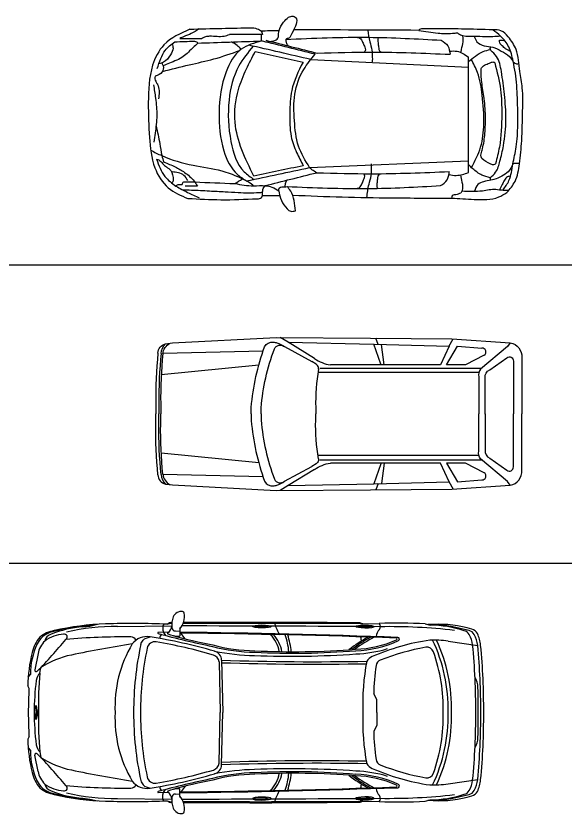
# Model space of a CAD drawing. Header units: millimetres. Extents: x 2646 to 50990, y 12226 to 40347.
# Drawn here: x 27734 to 33275, y 19119 to 27170 of the extents above; entities that cross this region are included whole.
import ezdxf

# ---------------------------------------------------------------- set-up
doc = ezdxf.new("R2010")
doc.units = ezdxf.units.MM
doc.layers.add('www.cad-blocks.net', color=7, linetype='Continuous')

# ---------------------------------------------------------------- blocks, each defined once
blk = doc.blocks.new('suzuki top')
at = {"color": 7, "linetype": 'Continuous', "lineweight": 25, "ltscale": 6}
for p, q in [((14583.94, 514.45), (14571.16, 514.44)), ((14602.74, 504.72), (14663.96, 501.7)), ((14602.3, 462.73), (14663.96, 465.37))]:
    blk.add_line(p, q, dxfattribs=at)
blk.add_arc((14658.67, 450.96), 1.26, 100.5515, 182.0449, dxfattribs=at)
for points in [[(14590.2, 513.55), (14590.42, 515.95), (14592.19, 519.19), (14594.09, 521.09), (14595.88, 521.5), (14596.74, 521.14)], [(14555.81, 516.49), (14545.73, 510.41), (14541.31, 502.45), (14539.64, 487.94), (14540.09, 474.45), (14542.19, 462.7), (14547.39, 454.85), (14555.03, 450.76)], [(14559.4, 516.58), (14556.33, 514.81), (14553.35, 513.57), (14551.93, 512.91)], [(14555.81, 516.49), (14568.19, 516.8), (14580.04, 517.04)], [(14580.04, 517.04), (14582.4, 516.45), (14583.71, 515.32), (14583.94, 514.45)], [(14583.28, 515.89), (14590.42, 515.95)], [(14673.5, 516.26), (14661.31, 516.54), (14651.06, 516.62), (14646.59, 516.62), (14644.97, 516.33), (14644.68, 516.04)], [(14644.68, 516.04), (14652.16, 514.95), (14657.77, 514.9), (14659.75, 515.06)], [(14660.9, 514.21), (14660.19, 514.56), (14659.75, 515.06)], [(14678.93, 453.09), (14682.06, 457.38), (14683.79, 464.2), (14684.66, 473.18), (14685.01, 484.77), (14684.9, 493.69), (14683.97, 500.11), (14682.47, 508.63), (14679.4, 513.54), (14676.62, 515.91), (14673.5, 516.26)], [(14681.18, 464.12), (14682.54, 470.77), (14683.13, 479.29), (14683.01, 489.79), (14682.2, 499.46), (14681.32, 504.06), (14679.63, 509.66), (14676.55, 513.68), (14673.5, 516.26)], [(14543.11, 501.21), (14544.49, 505.09), (14546.21, 508.24), (14549.9, 511.58)], [(14557.59, 511.88), (14558.71, 511.25), (14557.5, 509.71), (14553.2, 505.82), (14547.87, 503.27), (14545.39, 502.27)], [(14549.9, 511.58), (14557.59, 511.88)], [(14551.93, 512.91), (14560.34, 512.88)], [(14558.74, 511.09), (14583.66, 511.9)], [(14560.34, 512.88), (14561.94, 513.63), (14563.54, 513.86), (14569.08, 513.81), (14571.16, 514.44)], [(14583.66, 511.9), (14575.71, 508.67), (14569.86, 499.9), (14567.15, 484.17), (14568.95, 469.3), (14574.39, 459.97), (14577.8, 457.56)], [(14575.68, 508.65), (14574.12, 510.18), (14571.95, 511.52)], [(14583.66, 511.9), (14583.65, 514.45)], [(14604.41, 506.75), (14583.66, 511.9)], [(14585.24, 512.21), (14605.35, 507.18)], [(14585.25, 511.5), (14588.24, 511.97), (14590, 512.99), (14590.2, 513.55)], [(14592.99, 512.54), (14625.27, 513.34), (14653.44, 512.2)], [(14620.53, 513.35), (14621.83, 513), (14622.88, 511.45), (14623.55, 509.94), (14623.88, 508.09), (14623.48, 507.57)], [(14653.44, 512.2), (14655.94, 509.99), (14656.83, 506.73)], [(14676.46, 513.76), (14670.46, 513.51), (14666.21, 513.68), (14661.85, 513.88), (14660.9, 514.21)], [(14666.21, 513.68), (14667.26, 511.59), (14670.13, 510.06), (14673.44, 509.47), (14676.74, 507.97), (14679.88, 505.85), (14681.38, 503.79)], [(14680.37, 507.86), (14678.4, 508.91), (14677.13, 509.99), (14676.13, 511.16), (14676.09, 512.24)], [(14676.09, 512.24), (14677.23, 512.18), (14678.23, 511.83)], [(14548.89, 510.81), (14549.23, 509.07), (14548.22, 506.52), (14545.53, 503.62), (14543.71, 503)], [(14545.11, 500.08), (14555.54, 502.67), (14565.14, 504.93), (14575.18, 508.26)], [(14580.38, 509.89), (14574.78, 502.19), (14571, 488.95), (14571.73, 472.86), (14576.93, 461.07), (14580.65, 458.16)], [(14602.74, 504.72), (14578.65, 510.29)], [(14663.96, 503.91), (14666.69, 506.07), (14669.68, 507.79), (14672.51, 508.57)], [(14672.62, 508.23), (14672.45, 508.97), (14672.57, 509.66)], [(14580.59, 459.43), (14573.33, 480.32), (14574.65, 493.01), (14577.77, 501.06), (14581.12, 507.76)], [(14581.12, 507.76), (14599.72, 503.69)], [(14602.3, 462.73), (14598, 471.09), (14596.4, 480.96), (14596.53, 491.28), (14600.01, 500.88), (14604.41, 506.75)], [(14605.35, 507.18), (14626.6, 507.58), (14656.83, 506.73)], [(14656.65, 507.94), (14659.54, 507.92), (14663.96, 505.64)], [(14663.96, 460.8), (14663.96, 505.64)], [(14672.38, 458.81), (14674.54, 460.96), (14676.22, 465.2), (14677.56, 471.23), (14678.55, 481.47), (14677.96, 491.12), (14676.76, 500.01), (14674.85, 505.91), (14672.62, 508.23)], [(14544.84, 503.33), (14545.4, 502.25), (14544.99, 499.88), (14542.27, 498.22)], [(14599.72, 503.69), (14595.35, 492.68), (14594.6, 483.95), (14595.13, 474.84), (14597.25, 468.61), (14599.81, 463.46)], [(14665.16, 462.76), (14668.69, 470.68), (14669.96, 479.69), (14669.33, 490.86), (14667.51, 499.66), (14665.03, 504.8)], [(14668.89, 500.95), (14669.08, 501.5), (14670.75, 502.71), (14672.61, 503.5), (14673.72, 503.74), (14674.19, 503.47)], [(14681.38, 503.79), (14682.66, 503.04), (14683.63, 503.15)], [(14669.18, 466.21), (14668.9, 466.92), (14668.92, 468.11), (14669.41, 470.04), (14670.37, 476), (14670.59, 482.74), (14669.97, 490.5), (14669.06, 496.68), (14668.92, 498.94), (14668.89, 500.95)], [(14542.27, 498.22), (14542.17, 497.16), (14543.01, 495.45), (14543.47, 494.44), (14543.62, 489.4)], [(14541.67, 494.86), (14542.42, 489.69), (14542.92, 482.96), (14542.27, 476.13), (14541.72, 472.67)], [(14542.65, 478.92), (14544.1, 472.03), (14544.86, 467.39)], [(14540.57, 469.46), (14544.86, 467.39), (14557.01, 463.63), (14568.14, 461.47), (14574.62, 459.12), (14577.87, 457.53), (14580.22, 456), (14580.47, 455.68)], [(14542.86, 466.03), (14546.09, 459.29), (14550.36, 455.51)], [(14542.86, 466.03), (14543.69, 465.69), (14545.2, 464.29), (14546.69, 462.97), (14548.35, 461.63), (14549.32, 457.92)], [(14544.86, 467.39), (14545.67, 464.9)], [(14545.67, 464.9), (14550.05, 463.02), (14553.72, 460.87), (14557.39, 457.52), (14558.69, 455.51)], [(14674.51, 464.25), (14674.07, 463.88), (14672.62, 464.06), (14669.18, 466.21)], [(14577.8, 457.56), (14602.3, 462.73)], [(14599.81, 463.46), (14580.59, 459.43)], [(14605.07, 460.75), (14603.2, 461.91), (14602.3, 462.73)], [(14624.5, 451.11), (14625.37, 456.31), (14626.24, 459.65), (14626.36, 461.82), (14626.36, 464.17)], [(14672.38, 458.81), (14669.23, 459.82), (14665.66, 462.31), (14663.96, 463.9)], [(14681.18, 464.12), (14679.4, 461.14), (14676.95, 459.43), (14673.89, 458.11), (14672.69, 457.92)], [(14677.37, 453.98), (14679.71, 457.72), (14681.18, 464.12)], [(14683.8, 464.26), (14682.18, 464.37), (14681.18, 464.12)], [(14554.98, 457.75), (14553.49, 459.66), (14551.35, 460.72), (14548.86, 461.06)], [(14584.96, 455.73), (14605.07, 460.75)], [(14605.07, 460.75), (14626.31, 460.35), (14656.55, 461.2)], [(14620.24, 454.59), (14621.55, 454.94), (14622.6, 456.49), (14623.26, 457.99), (14623.6, 459.84), (14623.2, 460.36)], [(14653.15, 455.73), (14655.66, 457.94), (14656.55, 461.2)], [(14656.37, 460), (14659.26, 459.71), (14663.96, 460.8)], [(14660.9, 459.9), (14661.47, 457.1), (14661.5, 453.88), (14660.98, 452.83)], [(14672.69, 457.92), (14672.38, 458.81)], [(14680.32, 459.39), (14679.1, 459.15), (14677.94, 457.84), (14677.09, 456.17), (14676.02, 454.16)], [(14549.32, 457.92), (14549.18, 457.22), (14548.67, 456.8)], [(14550.24, 455.6), (14551.21, 456.13), (14552.74, 456.13)], [(14552.74, 456.13), (14553.06, 456.87), (14553.44, 457.22)], [(14553.44, 457.22), (14557.65, 457.17)], [(14557.65, 457.17), (14573.24, 456.53)], [(14573.24, 456.53), (14576.17, 458.37)], [(14573.24, 456.53), (14580.47, 455.68), (14585.1, 455.71), (14587.64, 455.17), (14590.29, 453.72)], [(14581.88, 450.63), (14583.6, 451.07), (14584, 452.27), (14584.16, 454.23), (14584.96, 455.73)], [(14592.69, 455.27), (14592.95, 456.55), (14593.52, 457.87)], [(14593.51, 455.39), (14624.99, 454.6), (14653.15, 455.73)], [(14672.69, 457.92), (14669.88, 457.27), (14667.66, 456.17), (14666.3, 453.55)], [(14550.36, 455.51), (14554.89, 453.12), (14559.45, 451.04)], [(14558.69, 455.51), (14553.95, 455.51)], [(14590.29, 453.72), (14590.64, 454.93), (14592.49, 455.26), (14593.51, 455.39)], [(14590.29, 453.72), (14591.38, 449.94), (14593.56, 446.71), (14594.99, 445.78), (14596.8, 445.97)], [(14596.8, 445.97), (14596.24, 449.9), (14594.95, 453.64), (14593.51, 455.39)], [(14657.41, 450.91), (14666.21, 450.39), (14675.76, 451.32), (14678.93, 453.09)], [(14660.98, 452.83), (14659.05, 452.22), (14658.44, 452.19)], [(14661.43, 453.7), (14669.45, 453.77), (14674.61, 454.34), (14677.48, 453.97), (14679.31, 453.93)], [(14555.03, 450.76), (14567.8, 450.27), (14581.88, 450.63)], [(14583.94, 451.84), (14588.36, 451.87), (14590.74, 451.86)], [(14595.69, 452.05), (14614.96, 451.33), (14634.1, 450.98), (14657.41, 450.91)]]:
    blk.add_spline(points, degree=3, dxfattribs=at)
for points, knots in [([(14596.74, 521.14), (14596.89, 520.94), (14597.66, 519.96), (14596.57, 516.99), (14595.37, 514.97), (14594.48, 512.84), (14593.57, 512.87), (14593.18, 512.65), (14593, 512.5)], [0, 0, 0, 0, 0.740303, 3.635694, 7.885888, 8.970045, 9.660131, 10.34834, 10.34834, 10.34834, 10.34834]), ([(14624.87, 516.13), (14625.05, 514.61), (14625.41, 511.96), (14626.6, 508.73), (14626.65, 506.05), (14626.65, 504.54), (14626.64, 503.76)], [0.697947, 0.697947, 0.697947, 0.697947, 5.272089, 8.72598, 10.896394, 13.248995, 13.248995, 13.248995, 13.248995]), ([(14593, 512.5), (14593.06, 512.12), (14593.2, 511.27), (14593.59, 510.5), (14593.8, 510.07)], [0.161086, 0.161086, 0.161086, 0.161086, 1.309064, 2.739967, 2.739967, 2.739967, 2.739967]), ([(14629.1, 513.28), (14629.05, 513.21), (14628.69, 512.64), (14628.85, 511.22), (14629.04, 509.58), (14629.24, 507.87), (14630.08, 507.62), (14630.3, 507.56)], [1.099039, 1.099039, 1.099039, 1.099039, 1.349015, 3.223964, 4.866104, 6.749031, 7.408163, 7.408163, 7.408163, 7.408163]), ([(14661.17, 507.69), (14661.38, 508.95), (14661.78, 510.85), (14662.12, 512.93), (14661.84, 513.89)], [0, 0, 0, 0, 2.862768, 5.90438, 5.90438, 5.90438, 5.90438]), ([(14674.19, 503.47), (14675.1, 500.01), (14676.78, 493.45), (14677.01, 482.39), (14676.67, 472.68), (14675.06, 466.39), (14674.51, 464.25)], [0.390134, 0.390134, 0.390134, 0.390134, 11.100088, 20.61141, 33.467195, 40.066296, 40.066296, 40.066296, 40.066296]), ([(14628.81, 454.65), (14628.77, 454.72), (14628.41, 455.29), (14628.57, 456.71), (14628.76, 458.35), (14628.95, 460.06), (14629.8, 460.31), (14630.02, 460.37)], [1.099039, 1.099039, 1.099039, 1.099039, 1.349015, 3.223964, 4.866104, 6.749031, 7.408163, 7.408163, 7.408163, 7.408163]), ([(14552.84, 454.17), (14555.2, 454.08), (14558.72, 453.95), (14564.24, 453.63), (14569.14, 453.4), (14575.55, 452.98), (14580.44, 452.88), (14583.58, 453.14), (14584.04, 453.19)], [0, 0, 0, 0, 7.059353, 10.569108, 16.602063, 21.77478, 29.849086, 31.229924, 31.229924, 31.229924, 31.229924])]:
    blk.add_open_spline(points, degree=3, knots=knots, dxfattribs=at)
blk.add_open_spline([(14644.68, 516.04), (14628.49, 516.11), (14612.29, 516.19), (14596.09, 516.26)], degree=3, dxfattribs=at)
blk = doc.blocks.new('A$C043747C0')
at = {"xscale": 0.02598, "yscale": 0.02598, "zscale": 0.02598}
blk.add_blockref('suzuki top', (-377.7399, -11.5802), dxfattribs=at)
blk = doc.blocks.new('A$C132F2E1D')
for p, q in [((0.543, 1.8886), (0.7013, 1.9079)), ((0.9043, 1.8866), (1.4518, 1.8937)), ((1.3706, 1.9103), (1.3631, 1.8926)), ((1.3631, 1.8926), (1.3631, 1.85)), ((1.407, 1.909), (1.4297, 1.9162)), ((1.4297, 1.9162), (1.4528, 1.9186)), ((1.5342, 1.8622), (1.532, 1.7927)), ((3.3784, 1.9133), (3.3526, 1.9135)), ((3.3527, 1.9215), (3.3784, 1.9133)), ((3.3784, 1.9133), (3.5448, 1.9172)), ((4.008, 1.9136), (4.0609, 1.8993)), ((4.0895, 1.9062), (4.0345, 1.9064)), ((1.4203, 1.827), (1.3158, 1.8252)), ((1.3631, 1.85), (1.3696, 1.8261)), ((1.3696, 1.8261), (1.3875, 1.7961)), ((1.4882, 1.8409), (1.5335, 1.8395)), ((1.5873, 1.7618), (1.5368, 1.8274)), ((2.5334, 1.8104), (2.5334, 1.8104)), ((4.24, 1.7387), (4.5389, 1.6933)), ((0.1023, 1.6121), (0.0698, 1.4487)), ((1.9544, 1.5457), (1.9669, 1.018)), ((0.12, 1.4158), (0.13, 1.4708)), ((1.9298, 1.5286), (1.9419, 1.0174)), ((0.0033, 1.3741), (0.0255, 1.4026)), ((0.0136, 1.2588), (0, 1.2857)), ((3.5213, 1.1507), (3.4897, 1.2072)), ((3.5213, 1.018), (3.5213, 1.1507)), ((0.0896, 1.018), (0.0719, 1.088)), ((0.0719, 1.088), (0.0821, 1.018)), ((0.1006, 1.018), (0.0828, 1.088)), ((0.0828, 1.088), (0.0931, 1.018)), ((0.0896, 1.018), (0.0719, 0.9479)), ((0.0719, 0.9479), (0.0821, 1.018)), ((0.1006, 1.018), (0.0828, 0.9479)), ((0.0828, 0.9479), (0.0931, 1.018)), ((1.9298, 0.5073), (1.9419, 1.0186)), ((1.9544, 0.4903), (1.9669, 1.018)), ((3.5213, 1.018), (3.5213, 0.8853)), ((3.5213, 0.8853), (3.4897, 0.8287)), ((0.0136, 0.7772), (0, 0.7503)), ((0.0033, 0.6619), (0.0255, 0.6334)), ((0.1023, 0.4239), (0.0698, 0.5873)), ((0.12, 0.6201), (0.13, 0.5651)), ((4.24, 0.2973), (4.5389, 0.3426)), ((1.5342, 0.1738), (1.532, 0.2432)), ((1.5873, 0.2742), (1.5368, 0.2086)), ((1.4203, 0.209), (1.3158, 0.2108)), ((1.3631, 0.186), (1.3696, 0.2099)), ((1.3631, 0.1434), (1.3631, 0.186)), ((1.3696, 0.2099), (1.3875, 0.2398)), ((1.4882, 0.1951), (1.5335, 0.1965)), ((2.5334, 0.2256), (2.5334, 0.2256)), ((0.543, 0.1473), (0.7013, 0.128)), ((0.9043, 0.1493), (1.4518, 0.1422)), ((1.3706, 0.1257), (1.3631, 0.1434)), ((1.407, 0.127), (1.4297, 0.1198)), ((1.4297, 0.1198), (1.4528, 0.1174)), ((3.3784, 0.1227), (3.3526, 0.1225)), ((3.3527, 0.1145), (3.3784, 0.1227)), ((3.3784, 0.1227), (3.5448, 0.1188)), ((4.008, 0.1224), (4.0609, 0.1367)), ((4.0895, 0.1298), (4.0345, 0.1295))]:
    blk.add_line(p, q)
for points in [[(0.5545, 1.882), (0.6265, 1.8906), (0.7013, 1.9079)], [(0.5545, 0.154), (0.6265, 0.1454), (0.7013, 0.128)]]:
    blk.add_lwpolyline(points)
for centre, radius, start, end in [((1.5478, 1.9486), 0.0885, 81.04298, 156.83016), ((1.3899, 1.9873), 0.191, 319.07376, 9.749), ((1.5584, 2.0162), 0.02, 9.749, 81.04298), ((1.7253, 1.8951), 0.2735, 161.16843, 183.85292), ((0.7158, 0.1754), 1.7219, 95.75871, 106.66999), ((0.6164, 0.8965), 0.9874, 93.59221, 113.06049), ((0.8722, -0.7564), 2.6698, 91.88228, 103.11637), ((0.8873, -0.259), 2.1457, 89.54661, 103.41209), ((1.0501, -7.5126), 9.4283, 87.83061, 91.61395), ((1.4598, 1.8405), 0.0865, 94.11262, 127.67305), ((1.357, 1.8976), 0.0949, 305.49305, 357.64193), ((1.4869, 1.8754), 0.0345, 177.75339, 272.27983), ((1.5189, 1.9076), 0.0394, 285.5168, 324.74311), ((1.1259, -373.2553), 375.1468, 89.629132, 89.934477), ((2.3981, -110.3129), 112.2304, 89.512732, 90.424576), ((2.3135, -85.6642), 87.5918, 89.32026, 90.486182), ((2.845, 2.0124), 0.3681, 194.95147, 214.73189), ((3.6377, 1.7731), 0.1229, 137.35065, 175.10864), ((3.7262, -4.5417), 6.4614, 87.50012, 91.60876), ((3.5093, 1.8853), 0.0477, 322.74562, 41.97986), ((3.6347, -4.1374), 6.0215, 83.60515, 90.76636), ((4.047, 0.7351), 1.1643, 72.17211, 89.31712), ((4.1487, 0.7567), 1.151, 73.23925, 92.94622), ((3.9598, 0.0566), 1.8542, 74.63039, 85.98685), ((4.4497, 1.7647), 0.0991, 29.59344, 71.79345), ((0.4002, 1.5413), 0.3661, 139.6653, 166.82313), ((0.2968, 1.612), 0.2258, 109.40449, 154.47293), ((0.3163, 1.539), 0.3088, 99.30607, 129.20262), ((0.3712, 1.4803), 0.3273, 91.86492, 127.65559), ((0.2504, 1.7277), 0.0801, 105.04002, 171.6116), ((0.3687, 1.7801), 0.0285, 298.61649, 106.64681), ((0.9479, -4.5143), 6.2948, 89.18041, 95.15468), ((1.0412, 1.7282), 0.0518, 20.25644, 93.59604), ((1.2013, 1.598), 0.1854, 80.28636, 142.92407), ((0.4389, -3.3422), 5.1841, 73.81498, 81.19317), ((1.3159, 1.8202), 0.005, 90.9623, 254.9067), ((3.6251, 10.2904), 8.7843, 254.74992, 258.42395), ((1.3711, 1.7701), 0.0406, 119.08859, 187.71379), ((1.415, 1.8163), 0.005, 125.49305, 246.15831), ((1.526, 2.0675), 0.2796, 246.15831, 270.21376), ((2.9375, 7.1081), 5.5139, 254.46339, 258.79798), ((1.527, 1.7929), 0.005, 270.21376, 358.17221), ((0.383, -94.8685), 96.7028, 88.014877, 89.318555), ((0.383, -94.8685), 96.6953, 88.024999, 89.312887), ((2.2304, 1.5809), 0.311, 9.49373, 46.03765), ((2.2118, 1.5633), 0.3589, 10.99766, 42.14068), ((1.9842, 1.583), 0.6504, 4.23296, 19.62219), ((1.8364, 1.5439), 0.8263, 6.04716, 18.12027), ((4.2291, 0.3611), 1.6261, 119.33405, 127.48815), ((3.9957, 0.7394), 1.168, 117.24964, 128.49508), ((4.1001, 0.5643), 1.3548, 116.50327, 126.3201), ((3.5501, 1.7951), 0.1937, 184.16269, 197.14768), ((3.7322, 1.7588), 0.0175, 294.46129, 88.01488), ((4.3939, 1.7824), 0.0618, 20.2199, 81.07696), ((4.4332, 1.7639), 0.0825, 30.5014, 77.40713), ((4.2402, 1.6718), 0.2494, 6.73694, 31.93348), ((4.2725, 1.6729), 0.2672, 4.38261, 29.81512), ((4.2692, 1.6755), 0.3003, 3.95205, 27.38435), ((0.7337, 1.4073), 0.7082, 154.75665, 180.37751), ((-3.1006, 4.5928), 4.4926, 315.34452, 320.82807), ((0.3282, 1.5721), 0.2294, 133.18069, 169.95622), ((3.0639, -11.0707), 12.9377, 98.94001, 101.70633), ((2.1201, 1.0748), 1.2415, 149.23442, 182.62114), ((4.2615, 1.0246), 3.195, 167.7045, 180.11803), ((1.2818, 1.6513), 0.08, 80.41936, 168.20842), ((0.4389, -3.3422), 5.1441, 73.81498, 80.41936), ((2.3151, 3.3892), 1.7486, 255.12579, 269.16493), ((3.2695, 2.7758), 1.1198, 271.90334, 293.67172), ((3.2695, 2.7758), 1.1348, 271.90334, 294.46129), ((4.4219, -0.6417), 2.4183, 98.71867, 113.11099), ((3.7151, 1.7594), 0.01, 293.67172, 88.025), ((4.0772, 0.45), 1.2989, 82.79642, 90.96292), ((2.6323, 1.0566), 1.6082, 358.62448, 25.49807), ((2.6328, 1.0566), 1.6427, 358.62433, 24.89552), ((-2.0942, 1.0548), 6.6138, 359.68361, 5.60781), ((-2.0924, 1.0548), 6.662, 359.68358, 5.50038), ((-2.0924, 1.0548), 6.692, 359.68359, 5.5002), ((1.3941, 1.2785), 1.3941, 165.61673, 179.7063), ((4.2599, 1.0246), 3.1233, 168.11852, 180.1181), ((2.3151, 3.3892), 1.7636, 255.12579, 269.16493), ((2.3534, 4.0946), 2.5026, 259.18744, 268.48682), ((1.861, 1.5459), 0.0934, 359.82686, 75.78413), ((2.6795, 9.2996), 7.6836, 267.08589, 274.69152), ((2.6795, 9.2996), 7.6686, 267.08589, 274.69152), ((3.2609, 2.8713), 1.2635, 272.24484, 286.98853), ((4.4219, -0.6417), 2.3533, 99.98189, 111.58148), ((4.0261, 1.6071), 0.07, 19.45244, 99.98189), ((2.4672, 1.0516), 1.7249, 358.88416, 19.60736), ((0.615, 0.7306), 0.885, 101.47468, 123.23035), ((1.8484, 1.5199), 0.0818, 6.1177, 72.66243), ((2.8877, 30.3882), 28.8577, 268.14656, 271.05631), ((2.6538, 10.9506), 9.3649, 267.75715, 274.02026), ((5.6577, 1.1038), 2.2792, 169.08169, 182.15619), ((3.5126, 1.4843), 0.106, 112.12502, 151.18035), ((3.582, 1.4816), 0.07, 111.58148, 171.48298), ((2.8877, 30.3882), 28.8827, 268.14933, 271.04617), ((5.6068, 1.1784), 2.1173, 171.48298, 179.21912), ((0.0845, 1.4458), 0.015, 168.75011, 315.34452), ((0.2091, 1.3272), 0.1256, 135.16316, 173.03669), ((4.4703, 1.065), 4.3644, 175.38888, 180.61666), ((4.3309, 1.2705), 0.2103, 358.93016, 30.75657), ((2.4077, 1.0327), 2.3439, 172.40644, 180.3604), ((-18.6368, 1.714), 18.656, 357.86205, 358.60201), ((-1.9281, 1.0543), 6.4726, 359.67956, 1.87886), ((-18.6368, 0.322), 18.656, 1.39799, 2.13795), ((2.4077, 1.0032), 2.3439, 179.6396, 187.59356), ((4.4703, 0.971), 4.3644, 179.38334, 184.61112), ((2.1201, 0.9612), 1.2415, 177.37886, 210.76558), ((4.2615, 1.0114), 3.195, 179.88197, 192.2955), ((4.2599, 1.0114), 3.1233, 179.8819, 191.88148), ((5.6577, 0.9322), 2.2792, 177.84381, 190.91831), ((2.6323, 0.9794), 1.6082, 334.50193, 1.37552), ((2.4672, 0.9844), 1.7249, 340.39264, 1.11584), ((2.6328, 0.9794), 1.6427, 335.10448, 1.37567), ((-2.0942, 0.9812), 6.6138, 354.39219, 0.31639), ((-2.0924, 0.9812), 6.662, 354.49962, 0.31642), ((-1.9281, 0.9816), 6.4726, 358.12114, 0.32044), ((-2.0924, 0.9812), 6.692, 354.4998, 0.31641), ((5.6068, 0.8576), 2.1173, 180.78088, 188.51702), ((1.3941, 0.7575), 1.3941, 180.2937, 194.38327), ((4.3309, 0.7655), 0.2103, 329.24343, 1.06984), ((0.2091, 0.7087), 0.1256, 186.96331, 224.83684), ((0.7337, 0.6287), 0.7082, 179.62249, 205.24335), ((0.0845, 0.5902), 0.015, 44.65548, 191.24989), ((-3.1006, -2.5569), 4.4926, 39.17193, 44.65548), ((0.615, 1.3054), 0.885, 236.76965, 258.52532), ((1.8484, 0.516), 0.0818, 287.33757, 353.8823), ((1.861, 0.49), 0.0934, 284.21587, 0.17314), ((2.8877, -28.3523), 28.8577, 88.94369, 91.85344), ((2.8877, -28.3523), 28.8827, 88.95383, 91.85067), ((3.5126, 0.5516), 0.106, 208.81965, 247.87498), ((3.582, 0.5544), 0.07, 188.51702, 248.41852), ((4.4219, 2.6776), 2.3533, 248.41852, 260.01811), ((0.4002, 0.4946), 0.3661, 193.17687, 220.3347), ((0.3282, 0.4639), 0.2294, 190.04378, 226.81931), ((3.0639, 13.1067), 12.9377, 258.29367, 261.05999), ((0.4389, 5.3782), 5.1441, 279.58064, 286.18502), ((2.3151, -1.3533), 1.7636, 90.83507, 104.87421), ((2.3534, -2.0587), 2.5026, 91.51318, 100.81256), ((2.6538, -8.9146), 9.3649, 85.97974, 92.24285), ((2.6795, -7.2636), 7.6836, 85.30848, 92.91411), ((2.6795, -7.2636), 7.6686, 85.30848, 92.91411), ((2.2304, 0.455), 0.311, 313.96235, 350.50627), ((2.2118, 0.4726), 0.3589, 317.85932, 349.00234), ((1.9842, 0.4529), 0.6504, 340.37781, 355.76704), ((1.8364, 0.4921), 0.8263, 341.87973, 353.95284), ((3.2609, -0.8353), 1.2635, 73.01147, 87.75516), ((4.4219, 2.6776), 2.4183, 246.88901, 261.28133), ((4.0261, 0.4289), 0.07, 260.01811, 340.54756), ((0.2968, 0.424), 0.2258, 205.52707, 250.59551), ((1.2013, 0.438), 0.1854, 217.07593, 279.71364), ((1.2818, 0.3847), 0.08, 191.79158, 279.58064), ((0.4389, 5.3782), 5.1841, 278.80683, 286.18502), ((3.6251, -8.2544), 8.7843, 101.57605, 105.25008), ((2.9375, -5.0721), 5.5139, 101.20202, 105.53661), ((2.3151, -1.3533), 1.7486, 90.83507, 104.87421), ((4.2291, 1.6749), 1.6261, 232.51185, 240.66595), ((3.9957, 1.2965), 1.168, 231.50492, 242.75036), ((4.1001, 1.4717), 1.3548, 233.6799, 243.49673), ((3.2695, -0.7398), 1.1198, 66.32828, 88.09666), ((3.2695, -0.7398), 1.1348, 65.53871, 88.09666), ((4.2402, 0.3642), 0.2494, 328.06652, 353.26306), ((4.2725, 0.363), 0.2672, 330.18488, 355.61739), ((4.2692, 0.3605), 0.3003, 332.61565, 356.04795), ((0.3163, 0.497), 0.3088, 230.79738, 260.69393), ((0.3712, 0.5557), 0.3273, 232.34441, 268.13508), ((0.2504, 0.3083), 0.0801, 188.3884, 254.95998), ((0.3687, 0.2559), 0.0285, 253.35319, 61.38351), ((0.9479, 6.5502), 6.2948, 264.84532, 270.81959), ((1.0412, 0.3078), 0.0518, 266.40396, 339.74356), ((1.3711, 0.2659), 0.0406, 172.28621, 240.91141), ((1.526, -0.0316), 0.2796, 89.78624, 113.84169), ((1.527, 0.2431), 0.005, 1.82779, 89.78624), ((0.383, 96.9045), 96.7028, 270.681445, 271.985123), ((0.383, 96.9045), 96.6953, 270.687113, 271.975001), ((3.5501, 0.2409), 0.1937, 162.85232, 175.83731), ((3.6377, 0.2629), 0.1229, 184.89136, 222.64935), ((3.7151, 0.2766), 0.01, 271.975, 66.32828), ((3.7322, 0.2772), 0.0175, 271.98512, 65.53871), ((4.0772, 1.5859), 1.2989, 269.03708, 277.20358), ((0.7158, 1.8606), 1.7219, 253.33001, 264.24129), ((0.6164, 1.1394), 0.9874, 246.93951, 266.40779), ((0.8722, 2.7923), 2.6698, 256.88363, 268.11772), ((0.8873, 2.295), 2.1457, 256.58791, 270.45339), ((1.3159, 0.2158), 0.005, 105.0933, 269.0377), ((1.415, 0.2196), 0.005, 113.84169, 234.50695), ((1.357, 0.1383), 0.0949, 2.35807, 54.50695), ((1.4869, 0.1606), 0.0345, 87.72017, 182.24661), ((1.5189, 0.1283), 0.0394, 35.25689, 74.4832), ((1.3899, 0.0487), 0.191, 350.251, 40.92624), ((2.845, 0.0236), 0.3681, 145.26811, 165.04853), ((3.5093, 0.1507), 0.0477, 318.02014, 37.25438), ((3.6347, 6.1734), 6.0215, 269.23364, 276.39485), ((4.047, 1.3009), 1.1643, 270.68288, 287.82789), ((3.9598, 1.9794), 1.8542, 274.01315, 285.36961), ((4.1487, 1.2793), 1.151, 267.05378, 286.76075), ((4.3939, 0.2536), 0.0618, 278.92304, 339.7801), ((4.4332, 0.2721), 0.0825, 282.59287, 329.4986), ((4.4497, 0.2713), 0.0991, 288.20655, 330.40656), ((1.0501, 9.5485), 9.4283, 268.38605, 272.16939), ((1.4598, 0.1954), 0.0865, 232.32695, 265.88738), ((1.7253, 0.1409), 0.2735, 176.14708, 198.83157), ((1.1259, 375.2913), 375.1468, 270.065523, 270.370868), ((2.3981, 112.3489), 112.2304, 269.575424, 270.487268), ((2.3135, 87.7001), 87.5918, 269.513818, 270.67974), ((3.7262, 6.5777), 6.4614, 268.39124, 272.49988), ((1.5478, 0.0874), 0.0885, 203.16984, 278.95702), ((1.5584, 0.0197), 0.02, 278.95702, 350.251)]:
    blk.add_arc(centre, radius, start, end)
for centre, major_axis in [((2.3605, 1.8864), (0.0938, -0.0005)), ((2.3473, 1.8864), (0.0703, -0.0004)), ((3.401, 1.8845), (0.0938, -0.0005)), ((3.3878, 1.8845), (0.0703, -0.0004))]:
    blk.add_ellipse(centre, major_axis=major_axis, ratio=0.16097)
at = {"extrusion": (0, 0, -1)}
for centre, major_axis in [((2.3605, 0.1496), (0.0938, 0.0005)), ((2.3473, 0.1495), (0.0703, 0.0004)), ((3.401, 0.1515), (0.0938, 0.0005)), ((3.3878, 0.1514), (0.0703, 0.0004))]:
    blk.add_ellipse(centre, major_axis=major_axis, ratio=0.16097, dxfattribs=at)
for points in [[(1.1398, 1.7049), (1.1621, 1.7482), (1.2326, 1.7808)], [(1.1398, 0.331), (1.1621, 0.2877), (1.2326, 0.2552)]]:
    blk.add_spline(points, degree=3)
blk = doc.blocks.new('A$C0CA4225D')
for p, q in [((0.7365, 1.4534), (0.6915, 1.5307)), ((1.4495, 1.4743), (1.4711, 1.5372)), ((2.3567, 1.4953), (2.4356, 1.5441)), ((0.6493, 1.4567), (0.4025, 1.437)), ((0.7602, 1.2685), (0.6493, 1.4567)), ((1.4932, 1.4766), (0.7304, 1.4573)), ((0.7304, 1.4573), (0.8203, 1.2667)), ((1.388, 1.2667), (1.4147, 1.4746)), ((1.4201, 1.276), (1.4932, 1.4766)), ((2.6103, 1.4048), (3.6208, 1.3818)), ((0.3795, 1.3651), (0.5679, 1.2685)), ((2.0356, 1.2336), (0.4054, 1.2336)), ((0.5679, 1.2685), (0.7602, 1.2685)), ((0.8203, 1.2667), (1.9306, 1.2667)), ((2.6533, 1.2651), (3.6372, 1.1684)), ((0.43, 1.1923), (2.053, 1.1923)), ((0.43, 0.3521), (2.053, 0.3521)), ((2.6533, 0.2793), (3.6372, 0.376)), ((0.3795, 0.1793), (0.5679, 0.2759)), ((2.0356, 0.3108), (0.4054, 0.3108)), ((0.5679, 0.2759), (0.7602, 0.2759)), ((0.7602, 0.2759), (0.6493, 0.0877)), ((0.7304, 0.0871), (0.8203, 0.2777)), ((0.8203, 0.2777), (1.9306, 0.2777)), ((1.388, 0.2777), (1.4147, 0.0698)), ((1.4201, 0.2684), (1.4932, 0.0678)), ((2.6103, 0.1396), (3.6208, 0.1626)), ((0.6493, 0.0877), (0.4025, 0.1074)), ((0.7365, 0.091), (0.6915, 0.0137)), ((1.4932, 0.0678), (0.7304, 0.0871)), ((1.4495, 0.0701), (1.4711, 0.0072)), ((2.3567, 0.0491), (2.4356, 0.0003))]:
    blk.add_line(p, q)
for points in [[(3.5225, 1.4885), (2.4763, 1.5444), (1.5245, 1.5375), (0.705, 1.5316), (0.1162, 1.4915, 0.193232)], [(0.1162, 1.4915, 0.397931), (0, 1.3403, -0.051219)], [(0.1162, 1.4915), (0.1427, 1.4531), (0.4161, 1.2247, -0.159767), (0.4341, 1.1462), (0.4341, 0.7722)], [(2.5943, 1.45, 0.320255), (2.506, 1.4977, 0.043097), (2.4702, 1.4902, 0.081908), (2.3928, 1.4514, 3.077641)], [(2.4887, 1.4445, 0.212828), (2.4369, 1.4667, 0.131149), (2.3928, 1.4514, -2.369064)], [(2.7283, 0.7722), (2.7283, 0.839, 0.067488), (2.5943, 1.45, 0.059772)], [(3.6706, 1.3858, 0.329901), (3.594, 1.4795), (3.5225, 1.4885)], [(3.6209, 1.3808, 0.266872), (3.5496, 1.4833, -4.462862)], [(3.6384, 1.3834, 0.176013), (3.5937, 1.4796, 0.266872)], [(2.6283, 0.7722), (2.6283, 0.8349, 0.068768), (2.4951, 1.43, 0.067282), (2.4887, 1.4445)], [(3.6209, 1.3808, -0.028531), (3.6429, 0.8766), (3.6429, 0.7722)], [(3.6383, 1.3838, -0.02852), (3.6605, 0.8764), (3.6605, 0.7722)], [(3.6706, 1.3858, -0.028513), (3.6929, 0.8762), (3.6929, 0.7722)], [(0.323, 1.2174), (0.149, 1.3386, 0.676353), (0.0838, 1.3055), (0.0838, 0.7722)], [(2.0902, 1.3319, -0.113477), (1.9306, 1.2667, -0.081281)], [(2.0507, 1.223, -0.202402), (2.0604, 1.2608, -0.06684), (2.0745, 1.2748), (2.1166, 1.3004)], [(0.3684, 1.1375, 0.319954), (0.323, 1.2174, 0.221017)], [(2.0507, 1.223, -0.052762), (2.0779, 0.8376), (2.0779, 0.7722)], [(0.323, 0.327), (0.149, 0.2058, -0.676353), (0.0838, 0.2389), (0.0838, 0.7722)], [(0.1162, 0.0529), (0.1427, 0.0913), (0.4161, 0.3198, 0.159767), (0.4341, 0.3982), (0.4341, 0.7722)], [(2.0507, 0.3214, 0.052762), (2.0779, 0.7068), (2.0779, 0.7722)], [(2.6283, 0.7722), (2.6283, 0.7095, -0.068768), (2.4951, 0.1144, -0.067282), (2.4887, 0.0999)], [(2.7283, 0.7722), (2.7283, 0.7054, -0.067488), (2.5943, 0.0944, -0.059772)], [(3.6209, 0.1636, 0.028531), (3.6429, 0.6678), (3.6429, 0.7722)], [(3.6383, 0.1606, 0.02852), (3.6605, 0.668), (3.6605, 0.7722)], [(3.6706, 0.1586, 0.028513), (3.6929, 0.6682), (3.6929, 0.7722)], [(0.3684, 0.4069, -0.319954), (0.323, 0.327, -0.221017)], [(2.0902, 0.2125, 0.113477), (1.9306, 0.2777, 0.081281)], [(2.0507, 0.3214, 0.202402), (2.0604, 0.2836, 0.06684), (2.0745, 0.2696), (2.1166, 0.244)], [(0.1162, 0.0529, -0.397931), (0, 0.2041, 0.051219)], [(3.6209, 0.1636, -0.266872), (3.5496, 0.0611, 4.462862)], [(2.4887, 0.0999, -0.212828), (2.4369, 0.0777, -0.131149), (2.3928, 0.093, 2.369064)], [(2.5943, 0.0944, -0.320255), (2.506, 0.0467, -0.043097), (2.4702, 0.0542, -0.081908), (2.3928, 0.093, -3.077641)], [(3.6706, 0.1586, -0.329901), (3.594, 0.0649), (3.5225, 0.0559)], [(3.6384, 0.161, -0.176013), (3.5937, 0.0648, -0.266872)], [(3.5225, 0.0559), (2.4763, 0), (1.5245, 0.0069), (0.705, 0.0128), (0.1162, 0.0529, -0.193232)]]:
    blk.add_lwpolyline(points, format="xyb")
for points in [[(2.0902, 1.3319), (2.3567, 1.4953), (1.4932, 1.4766)], [(2.3928, 1.4514), (2.1166, 1.3004)], [(0, 1.3403), (0, 0.7722)], [(0.3684, 0.7718), (0.3684, 1.1375)], [(0, 0.2041), (0, 0.7722)], [(0.3684, 0.7726), (0.3684, 0.4069)], [(2.3928, 0.093), (2.1166, 0.244)], [(2.0902, 0.2125), (2.3567, 0.0491), (1.4932, 0.0678)]]:
    blk.add_lwpolyline(points)
for centre, start, end in [((0.3998, 1.3982), 86.06474, 238.55466), ((0.3998, 0.1462), 121.44534, 273.93526)]:
    blk.add_arc(centre, 0.0389, start, end)
blk = doc.blocks.new('FORMAT')
at = {"layer": 'www.cad-blocks.net', "color": 155, "true_color": 0x546d8e}
for p, q in [((5773, 24660.4), (50990.4, 24660.4)), ((5773, 21648.8), (50990.4, 21648.8))]:
    blk.add_line(p, q, dxfattribs=at)

msp = doc.modelspace()

# ---------------------------------------------------------------- block references
at = {"xscale": 1000, "yscale": 1000, "zscale": 1000}
for name, p in [('A$C043747C0', (29069.6, 25198.6)), ('A$C132F2E1D', (27854.3, 19124.9))]:
    msp.add_blockref(name, p, dxfattribs=at)
at = {"xscale": 1000, "yscale": 1000, "zscale": 1000, "rotation": 180}
msp.add_blockref('A$C0CA4225D', (32837.1, 23926.8), dxfattribs=at)
at = {"layer": 'www.cad-blocks.net'}
msp.add_blockref('FORMAT', (0, 0), dxfattribs=at)

doc.saveas('drawing.dxf')
